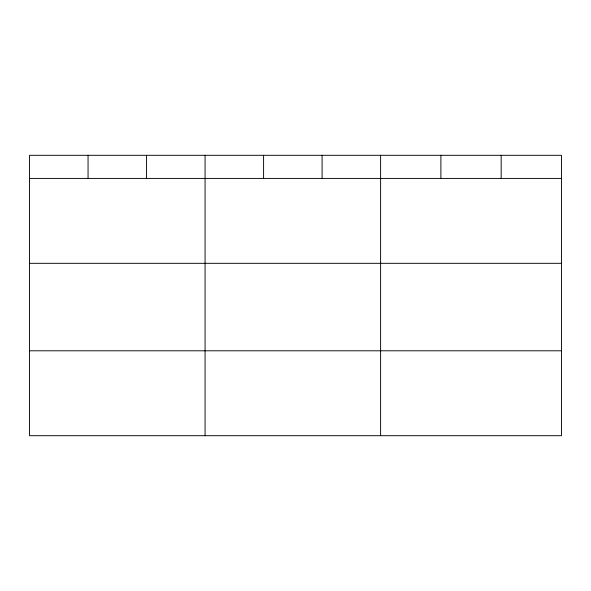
<?xml version="1.0" encoding="UTF-8"?>
<svg xmlns="http://www.w3.org/2000/svg" width="591" height="591" viewBox="0 0 591 591"><rect width="100%" height="100%" fill="white"/><g stroke="black" fill="none" stroke-linecap="round" stroke-linejoin="round"><path stroke-width="0.89" d="M561.45 263.32L561.45 155.3L29.55 155.3L29.55 435.7L561.45 435.7L561.45 263.32L29.55 263.32M29.55 178.416L561.45 178.416M29.55 350.795L561.45 350.795M501.168 155.3L501.168 178.416M440.886 155.3L440.886 178.416M380.604 155.3L380.604 435.7M322.095 155.3L322.095 178.416M263.586 155.3L263.586 178.416M205.077 155.3L205.077 435.7M146.568 155.3L146.568 178.416M88.059 155.3L88.059 178.416"/></g></svg>
